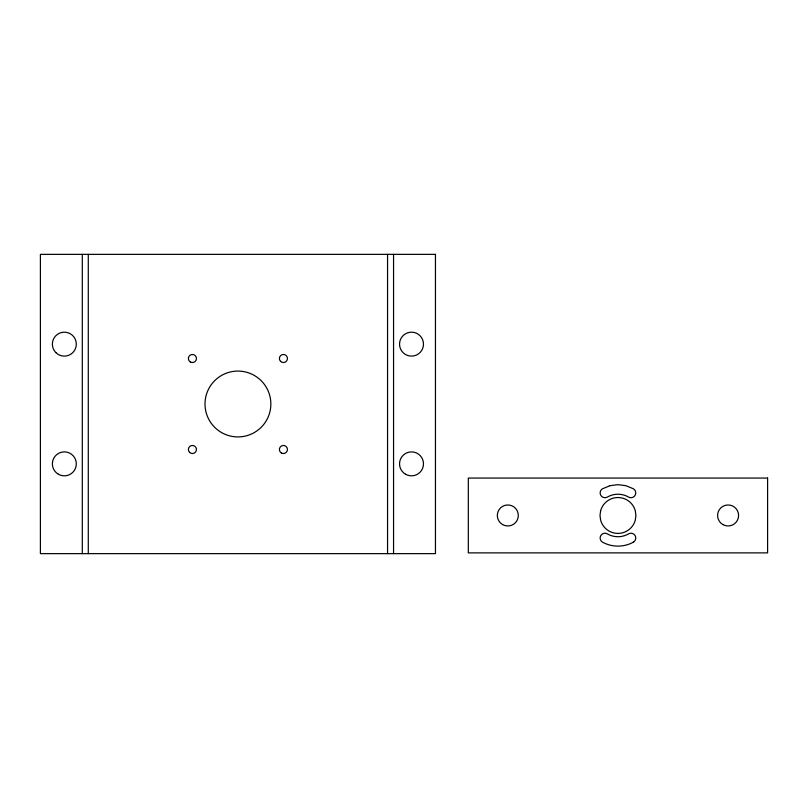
<?xml version="1.0" encoding="UTF-8"?>
<svg xmlns="http://www.w3.org/2000/svg" width="808" height="808" viewBox="0 0 808 808"><rect width="100%" height="100%" fill="white"/><g stroke="black" fill="none" stroke-linecap="round" stroke-linejoin="round"><path stroke-width="1.21" d="M393.557 254.358L393.557 553.642M387.567 254.358L387.567 553.642M88.284 254.358L88.284 553.642M82.295 254.358L82.295 553.642M600.617 510.818L600.001 515.474L600.617 520.12A17.958 17.958 0 0 0 635.3 520.12L635.916 515.474L635.3 510.818A17.958 17.958 0 0 0 600.617 510.818M609.979 485.699L602.546 488.769A4.787 4.787 0 0 0 600.788 495.314A4.787 4.787 0 0 0 607.333 497.071A21.25 21.25 0 0 1 628.584 497.071A4.787 4.787 0 0 0 635.128 495.314A4.787 4.787 0 0 0 633.371 488.769L625.937 485.699L617.958 484.649L609.979 485.699M633.371 542.168C623.877 547.43 612.04 547.43 602.546 542.168A4.787 4.787 0 0 1 600.788 535.623A4.787 4.787 0 0 1 607.333 533.876A21.25 21.25 0 0 0 628.584 533.876A4.787 4.787 0 0 1 635.128 535.623A4.787 4.787 0 0 1 633.371 542.168M435.451 254.358L40.4 254.358L40.4 553.642L435.451 553.642L435.451 254.358M767.6 478.063L468.317 478.063L468.317 552.884L767.6 552.884L767.6 478.063M221.463 432.512A32.926 32.926 0 0 0 270.852 404A32.926 32.926 0 0 0 221.463 375.488A32.926 32.926 0 0 0 221.463 432.512M189.567 452.359A4.04 4.04 0 0 0 196.334 450.541A4.04 4.04 0 0 0 191.385 445.592A4.04 4.04 0 0 0 189.567 452.359M281.406 452.995A4.04 4.04 0 0 0 287.466 449.5A4.04 4.04 0 0 0 281.406 445.996A4.04 4.04 0 0 0 281.406 452.995M280.568 361.358A4.04 4.04 0 0 0 287.325 359.55A4.04 4.04 0 0 0 282.376 354.601A4.04 4.04 0 0 0 280.568 361.358M190.405 362.004A4.04 4.04 0 0 0 196.465 358.5A4.04 4.04 0 0 0 190.405 355.005A4.04 4.04 0 0 0 190.405 362.004M55.873 352.611A11.969 11.969 0 0 0 75.902 347.238A11.969 11.969 0 0 0 61.246 332.583A11.969 11.969 0 0 0 55.873 352.611M58.358 474.225A11.969 11.969 0 0 0 76.316 463.853A11.969 11.969 0 0 0 58.358 453.49A11.969 11.969 0 0 0 58.358 474.225M405.525 354.51A11.969 11.969 0 0 0 423.483 344.147A11.969 11.969 0 0 0 405.525 333.775A11.969 11.969 0 0 0 405.525 354.51M405.525 474.225A11.969 11.969 0 0 0 423.483 463.853A11.969 11.969 0 0 0 405.525 453.49A11.969 11.969 0 0 0 405.525 474.225M722.847 524.564A10.504 10.504 0 0 0 738.593 515.474A10.504 10.504 0 0 0 722.847 506.374A10.504 10.504 0 0 0 722.847 524.564M502.576 524.564A10.504 10.504 0 0 0 518.322 515.474A10.504 10.504 0 0 0 502.576 506.374A10.504 10.504 0 0 0 502.576 524.564"/></g></svg>
